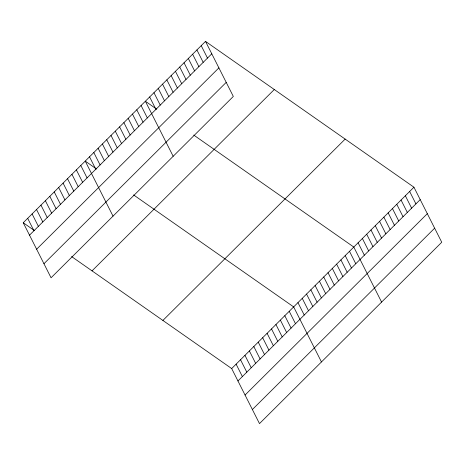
<?xml version="1.0" encoding="UTF-8"?>
<svg xmlns="http://www.w3.org/2000/svg" width="465" height="465" viewBox="0 0 465 465"><rect width="100%" height="100%" fill="white"/><g stroke="black" fill="none" stroke-linecap="round" stroke-linejoin="round"><path stroke-width="0.7" d="M205.513 41.397L233.32 96.441L51.057 277.791L23.25 222.747L205.513 41.397L413.943 187.209L441.75 242.253L259.487 423.603L231.68 368.559L71.61 256.575M29.522 235.156L211.784 53.806M36.625 249.228L218.887 67.878M43.948 263.725L226.211 82.375M92.035 270.863L274.292 89.513M162.901 320.437L345.164 139.087M231.68 368.559L413.943 187.209M237.952 380.969L420.215 199.619M245.061 395.041L427.318 213.691M252.379 409.537L434.641 228.187M156.653 109.136L145.365 101.242L173.172 156.287M193.731 135.077L353.795 247.055L381.602 302.099M96.505 168.981L85.217 161.088L113.024 216.132M133.583 194.922L293.653 306.9L321.454 361.944M23.25 222.747L34.532 230.64M409.648 191.481L415.919 203.897M405.352 195.759L411.618 208.169M401.057 200.031L407.323 212.441M396.761 204.304L403.027 216.719M392.46 208.582L398.732 220.991M388.165 212.854L394.436 225.269M383.869 217.132L390.141 229.541M379.574 221.404L385.845 233.819M375.278 225.682L381.55 238.092M370.983 229.954L377.249 242.364M366.687 234.226L372.953 246.642M362.392 238.504L368.658 250.914M358.091 242.777L364.362 255.192M349.5 251.327L355.772 263.736M345.204 255.605L351.476 268.014M340.909 259.877L347.181 272.287M336.614 264.149L342.879 276.565M332.318 268.427L338.584 280.837M328.023 272.699L334.289 285.115M323.721 276.977L329.993 289.387M201.217 45.669L207.483 58.084M319.426 281.249L325.698 293.659M196.922 49.947L203.188 62.357M315.13 285.527L321.402 297.937M192.626 54.219L198.892 66.629M310.835 289.8L317.107 302.209M188.325 58.497L194.597 70.907M306.54 294.072L312.811 306.487M184.03 62.769L190.301 75.179M302.244 298.35L308.51 310.76M179.734 67.041L186.006 79.457M297.949 302.622L304.215 315.038M175.439 71.319L181.71 83.729M171.143 75.592L177.415 88.007M289.224 311.3L295.496 323.716M166.848 79.87L173.114 92.279M284.795 315.706L291.067 328.116M162.552 84.142L168.818 96.551M280.372 320.112L286.643 332.522M158.257 88.42L164.523 100.829M275.943 324.518L282.214 336.927M153.956 92.692L160.227 105.102M271.519 328.918L277.791 341.333M149.66 96.964L155.932 109.38M267.09 333.324L273.362 345.733M262.667 337.73L268.939 350.139M141.069 105.514L147.341 117.93M258.238 342.13L264.509 354.545M136.774 109.792L143.046 122.202M253.814 346.535L260.08 358.945M132.478 114.065L138.744 126.474M249.385 350.941L255.657 363.351M128.183 118.343L134.449 130.752M244.962 355.347L251.228 367.757M123.882 122.615L130.154 135.024M240.533 359.747L246.805 372.163M119.586 126.887L125.858 139.302M236.11 364.153L242.375 376.563M115.291 131.165L121.563 143.575M110.996 135.437L117.267 147.853M106.7 139.715L112.972 152.125M102.405 143.987L108.671 156.397M98.109 148.265L104.375 160.675M93.814 152.537L100.08 164.947M89.513 156.81L95.784 169.225M80.794 165.494L87.06 177.903M76.365 169.894L82.636 182.309M71.941 174.299L78.207 186.709M67.512 178.705L73.784 191.115M63.089 183.105L69.355 195.521M58.66 187.511L64.931 199.921M54.236 191.917L60.502 204.327M49.807 196.317L56.079 208.733M45.384 200.723L51.65 213.139M40.955 205.129L47.227 217.539M36.532 209.535L42.797 221.945M32.102 213.935L38.374 226.35M27.679 218.341L33.945 230.75"/></g></svg>
